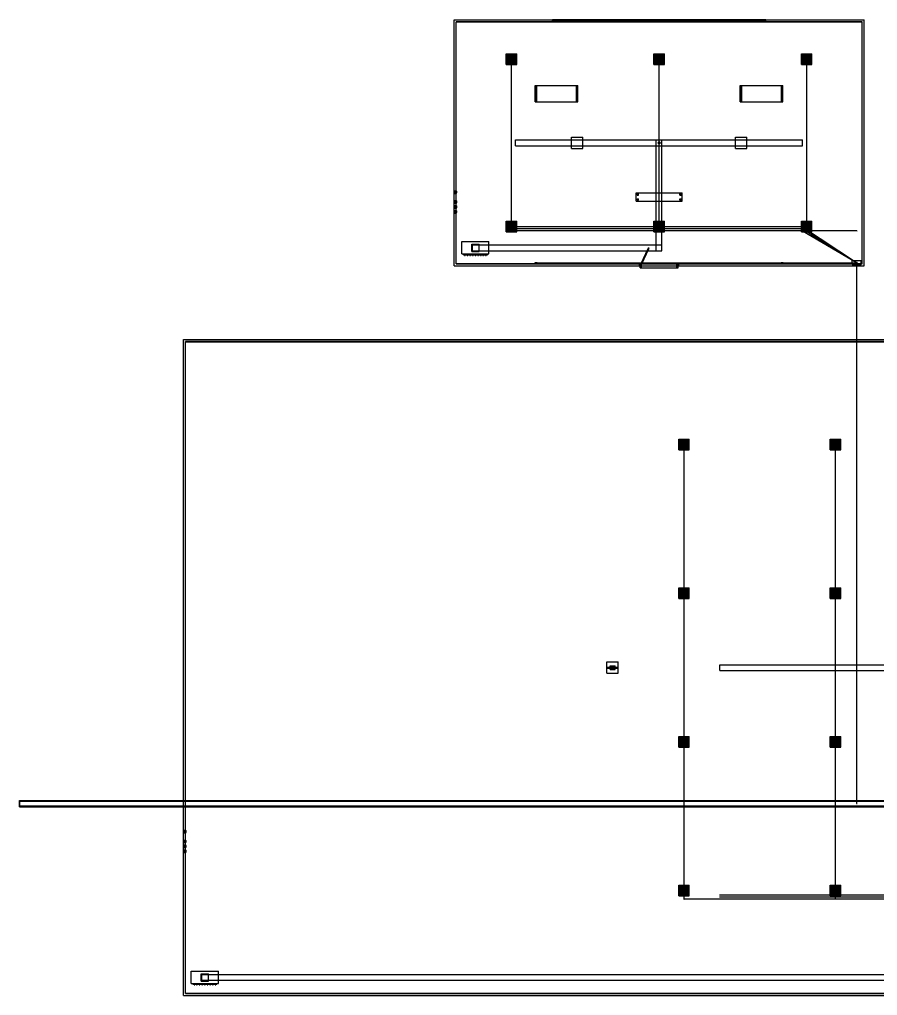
# Model space of a CAD drawing. Header units: millimetres. Extents: x 139000 to 377080, y -238120 to -178478.
# Drawn here: x 139000 to 191314, y -238000 to -178478 of the extents above; entities that cross this region are included whole.
import ezdxf

# ---------------------------------------------------------------- set-up
doc = ezdxf.new("R2010")
doc.units = ezdxf.units.MM

msp = doc.modelspace()

# ---------------------------------------------------------------- linework, layer by layer
at = {"layer": 'electrical'}
for p, q in [((169007.79, -180900), (168992.21, -180900)), ((168992.21, -180900), (169000, -180900)), ((169000, -180900), (169007.79, -180900)), ((169000, -191370), (169000, -180900)), ((178007.79, -180900), (177992.21, -180900)), ((177992.21, -180900), (178000, -180900)), ((178000, -180900), (178007.79, -180900)), ((178000, -191370), (178000, -180900)), ((187007.79, -180900), (186992.21, -180900)), ((186992.21, -180900), (187000, -180900)), ((187000, -180900), (187007.79, -180900)), ((187000, -191370), (187000, -180900)), ((169007.79, -191370), (168992.21, -191370)), ((168992.21, -191370), (169000, -191370)), ((169000, -191377.79), (169000, -191362.21)), ((169000, -191362.21), (169000, -191370)), ((169000, -191370), (169000, -191377.79)), ((190050, -191370), (169000, -191370)), ((169000, -191370), (169007.79, -191370)), ((169250, -191141.26), (169250, -191118.74)), ((169250, -191118.74), (169250, -191130)), ((169250, -191130), (169250, -191141.26)), ((186750, -191130), (169250, -191130)), ((169250, -191261.26), (169250, -191238.74)), ((169250, -191238.74), (169250, -191250)), ((169250, -191250), (169250, -191261.26)), ((186750, -191250), (169250, -191250)), ((169250, -191381.26), (169250, -191358.74)), ((169250, -191358.74), (169250, -191370)), ((169250, -191370), (169250, -191381.26)), ((186750, -191370), (169250, -191370)), ((178007.79, -191370), (177992.21, -191370)), ((177992.21, -191370), (178000, -191370)), ((178000, -191370), (178007.79, -191370)), ((186742.86, -191140.86), (186753.57, -191124.57)), ((186753.57, -191124.57), (186742.86, -191140.86)), ((190042.86, -193310.86), (186742.86, -191140.86)), ((186743.14, -191261.04), (186753.43, -191244.48)), ((186753.43, -191244.48), (186743.14, -191261.04)), ((190043.14, -193311.04), (186743.14, -191261.04)), ((186743.44, -191381.22), (186753.28, -191364.39)), ((186753.28, -191364.39), (186743.44, -191381.22)), ((190043.44, -193311.22), (186743.44, -191381.22)), ((186750, -191141.26), (186750, -191118.74)), ((186750, -191118.74), (186750, -191130)), ((186750, -191130), (186750, -191141.26)), ((186750, -191130), (186764.04, -191130)), ((186764.04, -191130), (186750, -191130)), ((186750, -191261.26), (186750, -191238.74)), ((186750, -191238.74), (186750, -191250)), ((186750, -191250), (186750, -191261.26)), ((186750, -191250), (186764.04, -191250)), ((186764.04, -191250), (186750, -191250)), ((186750, -191381.26), (186750, -191358.74)), ((186750, -191358.74), (186750, -191370)), ((186750, -191370), (186750, -191381.26)), ((186750, -191370), (186764.04, -191370)), ((186764.04, -191370), (186750, -191370)), ((186753.28, -191364.39), (186753.28, -191364.39)), ((186753.43, -191244.48), (186753.43, -191244.48)), ((186753.57, -191124.57), (186753.57, -191124.57)), ((187007.79, -191370), (186992.21, -191370)), ((186992.21, -191370), (187000, -191370)), ((187000, -191370), (187007.79, -191370)), ((190050, -191377.79), (190050, -191362.21)), ((190050, -191362.21), (190050, -191370)), ((190050, -191370), (190050, -191377.79)), ((170435, -193350), (170435, -193290)), ((170435, -193290), (170565, -193290)), ((170435, -193350), (170565, -193350)), ((170509, -193320), (170495.5, -193312.21)), ((170495.5, -193312.21), (170495.5, -193327.79)), ((170495.5, -193327.79), (170509, -193320)), ((170500, -193327.79), (170500, -193312.21)), ((170500, -193312.21), (170500, -193320)), ((170500, -193320), (190050, -193320)), ((170500, -193320), (170500, -193327.79)), ((170500, -193320), (170509.72, -193320)), ((170509.72, -193320), (170500, -193320)), ((170565, -193350), (170565, -193290)), ((185435, -193350), (185435, -193290)), ((185435, -193290), (185565, -193290)), ((185435, -193350), (185565, -193350)), ((185509, -193320), (185495.5, -193312.21)), ((185495.5, -193312.21), (185495.5, -193327.79)), ((185495.5, -193327.79), (185509, -193320)), ((185500, -193327.79), (185500, -193312.21)), ((185500, -193312.21), (185500, -193320)), ((185500, -193320), (190050, -193320)), ((185500, -193320), (185500, -193327.79)), ((185500, -193320), (185509.72, -193320)), ((185509.72, -193320), (185500, -193320)), ((185565, -193350), (185565, -193290)), ((189775, -193425), (189775, -193175)), ((189775, -193175), (190325, -193175)), ((189775, -193425), (190325, -193425)), ((189815, -193452.5), (189815, -193417.5)), ((189815, -193417.5), (190285, -193417.5)), ((190032, -193300), (190059, -193284.41)), ((190059, -193315.59), (190032, -193300)), ((190065.59, -193300), (190034.41, -193300)), ((190034.41, -193300), (190050, -193300)), ((190042.86, -193310.86), (190053.57, -193294.57)), ((190053.57, -193294.57), (190042.86, -193310.86)), ((190043.14, -193311.04), (190053.43, -193294.48)), ((190053.43, -193294.48), (190043.14, -193311.04)), ((190043.44, -193311.22), (190053.28, -193294.39)), ((190053.28, -193294.39), (190043.44, -193311.22)), ((190063, -193300), (190043.5, -193288.74)), ((190043.5, -193288.74), (190043.5, -193311.26)), ((190063, -193300), (190043.5, -193288.74)), ((190043.5, -193288.74), (190043.5, -193311.26)), ((190063, -193300), (190043.5, -193288.74)), ((190043.5, -193288.74), (190043.5, -193311.26)), ((190043.5, -193311.26), (190063, -193300)), ((190043.5, -193311.26), (190063, -193300)), ((190043.5, -193311.26), (190063, -193300)), ((190050, -193300), (190065.59, -193300)), ((190050, -226300), (190050, -193300)), ((190050, -193300), (190069.44, -193300)), ((190069.44, -193300), (190050, -193300)), ((190050, -193300), (190064.04, -193300)), ((190064.04, -193300), (190050, -193300)), ((190050, -193300), (190064.04, -193300)), ((190064.04, -193300), (190050, -193300)), ((190050, -193300), (190064.04, -193300)), ((190064.04, -193300), (190050, -193300)), ((190050, -193327.79), (190050, -193312.21)), ((190050, -193312.21), (190050, -193320)), ((190050, -193327.79), (190050, -193312.21)), ((190050, -193312.21), (190050, -193320)), ((190050, -193320), (190050, -193327.79)), ((190050, -193320), (190050, -193327.79)), ((190053.28, -193294.39), (190053.28, -193294.39)), ((190053.43, -193294.48), (190053.43, -193294.48)), ((190053.57, -193294.57), (190053.57, -193294.57)), ((190059, -193284.41), (190059, -193315.59)), ((190285, -193452.5), (190285, -193417.5)), ((190325, -193425), (190325, -193175)), ((189815, -193452.5), (190285, -193452.5)), ((189862.5, -193490), (189862.5, -193450)), ((189862.5, -193450), (189962.5, -193450)), ((189862.5, -193490), (189962.5, -193490)), ((189935.88, -193480), (189889.12, -193480)), ((189889.12, -193480), (189912.5, -193480)), ((189935.88, -193505), (189889.12, -193505)), ((189889.12, -193505), (189912.5, -193505)), ((189912.5, -193480), (189912.5, -193505)), ((189912.5, -193480), (189935.88, -193480)), ((189912.5, -193505), (189935.88, -193505)), ((189962.5, -193490), (189962.5, -193450)), ((190000, -193490), (190000, -193450)), ((190000, -193450), (190100, -193450)), ((190000, -193490), (190100, -193490)), ((190073.38, -193480), (190026.62, -193480)), ((190026.62, -193480), (190050, -193480)), ((190073.38, -193505), (190026.62, -193505)), ((190026.62, -193505), (190050, -193505)), ((190050, -193480), (190050, -193505)), ((190050, -193480), (190073.38, -193480)), ((190050, -193505), (190073.38, -193505)), ((190100, -193490), (190100, -193450)), ((190137.5, -193490), (190137.5, -193450)), ((190137.5, -193450), (190237.5, -193450)), ((190137.5, -193490), (190237.5, -193490)), ((190210.88, -193480), (190164.12, -193480)), ((190164.12, -193480), (190187.5, -193480)), ((190210.88, -193505), (190164.12, -193505)), ((190164.12, -193505), (190187.5, -193505)), ((190187.5, -193480), (190187.5, -193505)), ((190187.5, -193480), (190210.88, -193480)), ((190187.5, -193505), (190210.88, -193505)), ((190237.5, -193490), (190237.5, -193450)), ((179527.79, -204400), (179512.21, -204400)), ((179512.21, -204400), (179520, -204400)), ((179520, -204400), (179527.79, -204400)), ((179520, -232120), (179520, -204400)), ((188760.74, -204400), (188745.15, -204400)), ((188745.15, -204400), (188752.94, -204400)), ((188752.94, -204400), (188760.74, -204400)), ((188752.94, -232120), (188752.94, -204400)), ((139000, -226150), (139000, -226100)), ((139000, -226500), (139000, -226100)), ((139000, -226100), (377000, -226100)), ((139000, -226150), (139000, -226100)), ((139000, -226500), (139000, -226100)), ((139000, -226100), (377000, -226100)), ((139000, -226150), (139000, -226450)), ((139000, -226150), (377000, -226150)), ((139000, -226150), (139000, -226450)), ((139000, -226150), (377000, -226150)), ((139000, -226500), (139000, -226450)), ((377000, -226450), (139000, -226450)), ((139000, -226500), (139000, -226450)), ((377000, -226450), (139000, -226450)), ((139000, -226500), (377000, -226500)), ((139000, -226500), (377000, -226500)), ((190065.59, -226300), (190034.41, -226300)), ((190034.41, -226300), (190050, -226300)), ((190050, -226300), (190065.59, -226300)), ((179527.79, -232120), (179512.21, -232120)), ((179512.21, -232120), (179520, -232120)), ((179520, -232127.79), (179520, -232112.21)), ((179520, -232112.21), (179520, -232120)), ((179520, -232120), (179520, -232127.79)), ((366550, -232120), (179520, -232120)), ((179520, -232120), (179527.79, -232120)), ((181700, -231891.26), (181700, -231868.74)), ((181700, -231868.74), (181700, -231880)), ((181700, -231880), (181700, -231891.26)), ((334300, -231880), (181700, -231880)), ((181700, -232011.26), (181700, -231988.74)), ((181700, -231988.74), (181700, -232000)), ((181700, -232000), (181700, -232011.26)), ((334300, -232000), (181700, -232000)), ((181700, -232131.26), (181700, -232108.74)), ((181700, -232108.74), (181700, -232120)), ((181700, -232120), (181700, -232131.26)), ((334300, -232120), (181700, -232120)), ((188760.74, -232120), (188745.15, -232120)), ((188745.15, -232120), (188752.94, -232120)), ((188752.94, -232120), (188760.74, -232120))]:
    msp.add_line(p, q, dxfattribs=at)
at = {"layer": 'hvac'}
for p, q in [((172650, -186350), (172650, -185650)), ((172650, -185650), (173350, -185650)), ((173350, -186350), (173350, -185650)), ((182650, -186350), (182650, -185650)), ((182650, -185650), (183350, -185650)), ((183350, -186350), (183350, -185650)), ((169250, -186175), (169250, -185825)), ((169250, -185825), (186750, -185825)), ((169250, -186175), (186750, -186175)), ((177825, -192575), (177825, -185825)), ((177825, -185825), (178175, -185825)), ((178175, -192575), (178175, -185825)), ((186750, -186175), (186750, -185825)), ((172650, -186350), (173350, -186350)), ((182650, -186350), (183350, -186350)), ((165975, -192775), (165975, -192025)), ((165975, -192025), (167625, -192025)), ((166575, -192625), (166575, -192175)), ((166575, -192175), (167025, -192175)), ((166625, -192575), (166625, -192225)), ((166625, -192225), (178175, -192225)), ((167025, -192625), (167025, -192175)), ((167625, -192775), (167625, -192025)), ((178175, -192575), (178175, -192225)), ((165975, -192775), (167625, -192775)), ((166075, -192820), (166075, -192780)), ((166075, -192780), (167525, -192780)), ((166075, -192820), (167525, -192820)), ((166140, -192860), (166140, -192800)), ((166140, -192800), (166180, -192800)), ((166180, -192860), (166180, -192800)), ((166300, -192860), (166300, -192800)), ((166300, -192800), (166340, -192800)), ((166340, -192860), (166340, -192800)), ((166460, -192860), (166460, -192800)), ((166460, -192800), (166500, -192800)), ((166500, -192860), (166500, -192800)), ((166575, -192625), (167025, -192625)), ((166620, -192860), (166620, -192800)), ((166620, -192800), (166660, -192800)), ((166625, -192575), (178175, -192575)), ((166660, -192860), (166660, -192800)), ((166780, -192860), (166780, -192800)), ((166780, -192800), (166820, -192800)), ((166820, -192860), (166820, -192800)), ((166940, -192860), (166940, -192800)), ((166940, -192800), (166980, -192800)), ((166980, -192860), (166980, -192800)), ((167100, -192860), (167100, -192800)), ((167100, -192800), (167140, -192800)), ((167140, -192860), (167140, -192800)), ((167260, -192860), (167260, -192800)), ((167260, -192800), (167300, -192800)), ((167300, -192860), (167300, -192800)), ((167420, -192860), (167420, -192800)), ((167420, -192800), (167460, -192800)), ((167460, -192860), (167460, -192800)), ((167525, -192820), (167525, -192780)), ((177825, -192575), (178175, -192575)), ((166140, -192860), (166180, -192860)), ((166300, -192860), (166340, -192860)), ((166460, -192860), (166500, -192860)), ((166620, -192860), (166660, -192860)), ((166780, -192860), (166820, -192860)), ((166940, -192860), (166980, -192860)), ((167100, -192860), (167140, -192860)), ((167260, -192860), (167300, -192860)), ((167420, -192860), (167460, -192860)), ((181700, -218175), (181700, -217825)), ((181700, -217825), (334300, -217825)), ((181700, -218175), (334300, -218175)), ((149475, -237275), (149475, -236525)), ((149475, -236525), (151125, -236525)), ((150075, -237125), (150075, -236675)), ((150075, -236675), (150525, -236675)), ((150125, -237075), (150125, -236725)), ((150125, -236725), (258175, -236725)), ((150525, -237125), (150525, -236675)), ((151125, -237275), (151125, -236525)), ((149475, -237275), (151125, -237275)), ((149575, -237320), (149575, -237280)), ((149575, -237280), (151025, -237280)), ((149575, -237320), (151025, -237320)), ((149640, -237360), (149640, -237300)), ((149640, -237300), (149680, -237300)), ((149640, -237360), (149680, -237360)), ((149680, -237360), (149680, -237300)), ((149800, -237360), (149800, -237300)), ((149800, -237300), (149840, -237300)), ((149800, -237360), (149840, -237360)), ((149840, -237360), (149840, -237300)), ((149960, -237360), (149960, -237300)), ((149960, -237300), (150000, -237300)), ((149960, -237360), (150000, -237360)), ((150000, -237360), (150000, -237300)), ((150075, -237125), (150525, -237125)), ((150120, -237360), (150120, -237300)), ((150120, -237300), (150160, -237300)), ((150120, -237360), (150160, -237360)), ((150125, -237075), (258175, -237075)), ((150160, -237360), (150160, -237300)), ((150280, -237360), (150280, -237300)), ((150280, -237300), (150320, -237300)), ((150280, -237360), (150320, -237360)), ((150320, -237360), (150320, -237300)), ((150440, -237360), (150440, -237300)), ((150440, -237300), (150480, -237300)), ((150440, -237360), (150480, -237360)), ((150480, -237360), (150480, -237300)), ((150600, -237360), (150600, -237300)), ((150600, -237300), (150640, -237300)), ((150600, -237360), (150640, -237360)), ((150640, -237360), (150640, -237300)), ((150760, -237360), (150760, -237300)), ((150760, -237300), (150800, -237300)), ((150760, -237360), (150800, -237360)), ((150800, -237360), (150800, -237300)), ((150920, -237360), (150920, -237300)), ((150920, -237300), (150960, -237300)), ((150920, -237360), (150960, -237360)), ((150960, -237360), (150960, -237300)), ((151025, -237320), (151025, -237280))]:
    msp.add_line(p, q, dxfattribs=at)
at = {"layer": 'interiors'}
for p, q in [((165500, -193500), (165500, -178500)), ((165500, -178500), (190500, -178500)), ((171500, -178522.5), (171500, -178477.5)), ((171500, -178477.5), (184500, -178477.5)), ((171500, -178500), (184500, -178500)), ((171500, -178620), (171500, -178500)), ((171500, -178522.5), (184500, -178522.5)), ((184500, -178522.5), (184500, -178477.5)), ((184500, -178620), (184500, -178500)), ((190500, -193500), (190500, -178500)), ((190380, -178620), (165620, -178620)), ((165620, -193380), (165620, -178620)), ((165625, -193375), (165625, -178625)), ((165625, -178625), (190375, -178625)), ((171500, -178620), (184500, -178620)), ((190375, -193375), (190375, -178625)), ((190380, -193380), (190380, -178620)), ((170450, -183500), (170450, -182500)), ((170450, -182500), (173050, -182500)), ((170455, -183500), (170455, -182500)), ((170455, -182500), (170545, -182500)), ((170545, -183500), (170545, -182500)), ((172955, -183500), (172955, -182500)), ((172955, -182500), (173045, -182500)), ((173045, -183500), (173045, -182500)), ((173050, -183500), (173050, -182500)), ((182950, -183500), (182950, -182500)), ((182950, -182500), (185550, -182500)), ((182955, -183500), (182955, -182500)), ((182955, -182500), (183045, -182500)), ((183045, -183500), (183045, -182500)), ((185455, -183500), (185455, -182500)), ((185455, -182500), (185545, -182500)), ((185545, -183500), (185545, -182500)), ((185550, -183500), (185550, -182500)), ((170450, -183500), (173050, -183500)), ((170455, -183500), (170545, -183500)), ((172955, -183500), (173045, -183500)), ((182950, -183500), (185550, -183500)), ((182955, -183500), (183045, -183500)), ((185455, -183500), (185545, -183500)), ((176600, -189550), (176600, -189050)), ((176600, -189050), (179400, -189050)), ((176665, -189185), (176665, -189115)), ((176665, -189115), (176735, -189115)), ((176665, -189185), (176735, -189185)), ((176735, -189185), (176735, -189115)), ((179265, -189185), (179265, -189115)), ((179265, -189115), (179335, -189115)), ((179265, -189185), (179335, -189185)), ((179335, -189185), (179335, -189115)), ((179400, -189550), (179400, -189050)), ((176600, -189550), (179400, -189550)), ((176665, -189485), (176665, -189415)), ((176665, -189415), (176735, -189415)), ((176665, -189485), (176735, -189485)), ((176735, -189485), (176735, -189415)), ((179265, -189485), (179265, -189415)), ((179265, -189415), (179335, -189415)), ((179265, -189485), (179335, -189485)), ((179335, -189485), (179335, -189415)), ((176889.61, -193390.49), (177346.04, -192411.68)), ((176930.39, -193409.51), (177386.82, -192430.7)), ((177386.82, -192430.7), (177346.04, -192411.68)), ((190380, -193380), (165620, -193380)), ((176800, -193380), (165620, -193380)), ((165625, -193375), (190375, -193375)), ((176800, -193500), (176800, -193380)), ((176800, -193380), (179200, -193380)), ((176845, -193620), (176845, -193380)), ((176845, -193380), (176915, -193380)), ((176850, -193620), (176850, -193380)), ((176850, -193380), (179150, -193380)), ((176930.39, -193409.51), (176889.61, -193390.49)), ((176915, -193620), (176915, -193380)), ((179085, -193620), (179085, -193380)), ((179085, -193380), (179155, -193380)), ((179150, -193620), (179150, -193380)), ((179155, -193620), (179155, -193380)), ((179200, -193500), (179200, -193380)), ((190380, -193380), (179200, -193380)), ((165500, -193500), (176800, -193500)), ((165500, -193500), (190500, -193500)), ((176800, -193500), (179200, -193500)), ((176845, -193620), (176915, -193620)), ((176850, -193620), (179150, -193620)), ((179085, -193620), (179155, -193620)), ((179200, -193500), (190500, -193500)), ((149000, -238000), (149000, -198000)), ((149000, -198000), (367000, -198000)), ((366880, -198120), (149120, -198120)), ((149120, -237880), (149120, -198120)), ((149125, -237875), (149125, -198125)), ((149125, -198125), (366875, -198125)), ((174810, -218350), (174810, -217650)), ((174810, -217650), (175510, -217650)), ((175510, -218350), (175510, -217650)), ((174810, -218350), (175510, -218350)), ((174860, -218030), (174860, -217970)), ((174860, -217970), (175460, -217970)), ((174860, -218030), (175460, -218030)), ((175010, -218110), (175010, -217890)), ((175010, -217890), (175310, -217890)), ((175010, -218110), (175310, -218110)), ((175130, -218035), (175130, -217965)), ((175130, -217965), (175190, -217965)), ((175130, -218035), (175190, -218035)), ((175190, -218035), (175190, -217965)), ((175310, -218110), (175310, -217890)), ((175460, -218030), (175460, -217970)), ((149000, -238000), (256800, -238000)), ((149000, -238000), (367000, -238000)), ((366880, -237880), (149120, -237880)), ((256800, -237880), (149120, -237880)), ((149125, -237875), (366875, -237875))]:
    msp.add_line(p, q, dxfattribs=at)
at = {"layer": 'lighting'}
for p, q in [((168680, -181220), (168680, -180580)), ((168680, -180580), (169320, -180580)), ((168720, -181180), (168720, -180620)), ((168720, -180620), (169280, -180620)), ((168754, -181170), (168754, -180630)), ((168754, -180630), (168766, -180630)), ((168766, -181170), (168766, -180630)), ((168834, -181170), (168834, -180630)), ((168834, -180630), (168846, -180630)), ((168846, -181170), (168846, -180630)), ((168914, -181170), (168914, -180630)), ((168914, -180630), (168926, -180630)), ((168926, -181170), (168926, -180630)), ((168994, -181170), (168994, -180630)), ((168994, -180630), (169006, -180630)), ((169009, -180900), (168995.5, -180892.21)), ((168995.5, -180892.21), (168995.5, -180907.79)), ((168995.5, -180907.79), (169009, -180900)), ((169006, -181170), (169006, -180630)), ((169074, -181170), (169074, -180630)), ((169074, -180630), (169086, -180630)), ((169086, -181170), (169086, -180630)), ((169154, -181170), (169154, -180630)), ((169154, -180630), (169166, -180630)), ((169166, -181170), (169166, -180630)), ((169234, -181170), (169234, -180630)), ((169234, -180630), (169246, -180630)), ((169246, -181170), (169246, -180630)), ((169280, -181180), (169280, -180620)), ((169320, -181220), (169320, -180580)), ((177680, -181220), (177680, -180580)), ((177680, -180580), (178320, -180580)), ((177720, -181180), (177720, -180620)), ((177720, -180620), (178280, -180620)), ((177754, -181170), (177754, -180630)), ((177754, -180630), (177766, -180630)), ((177766, -181170), (177766, -180630)), ((177834, -181170), (177834, -180630)), ((177834, -180630), (177846, -180630)), ((177846, -181170), (177846, -180630)), ((177914, -181170), (177914, -180630)), ((177914, -180630), (177926, -180630)), ((177926, -181170), (177926, -180630)), ((177994, -181170), (177994, -180630)), ((177994, -180630), (178006, -180630)), ((178009, -180900), (177995.5, -180892.21)), ((177995.5, -180892.21), (177995.5, -180907.79)), ((177995.5, -180907.79), (178009, -180900)), ((178006, -181170), (178006, -180630)), ((178074, -181170), (178074, -180630)), ((178074, -180630), (178086, -180630)), ((178086, -181170), (178086, -180630)), ((178154, -181170), (178154, -180630)), ((178154, -180630), (178166, -180630)), ((178166, -181170), (178166, -180630)), ((178234, -181170), (178234, -180630)), ((178234, -180630), (178246, -180630)), ((178246, -181170), (178246, -180630)), ((178280, -181180), (178280, -180620)), ((178320, -181220), (178320, -180580)), ((186680, -181220), (186680, -180580)), ((186680, -180580), (187320, -180580)), ((186720, -181180), (186720, -180620)), ((186720, -180620), (187280, -180620)), ((186754, -181170), (186754, -180630)), ((186754, -180630), (186766, -180630)), ((186766, -181170), (186766, -180630)), ((186834, -181170), (186834, -180630)), ((186834, -180630), (186846, -180630)), ((186846, -181170), (186846, -180630)), ((186914, -181170), (186914, -180630)), ((186914, -180630), (186926, -180630)), ((186926, -181170), (186926, -180630)), ((186994, -181170), (186994, -180630)), ((186994, -180630), (187006, -180630)), ((187009, -180900), (186995.5, -180892.21)), ((186995.5, -180892.21), (186995.5, -180907.79)), ((186995.5, -180907.79), (187009, -180900)), ((187006, -181170), (187006, -180630)), ((187074, -181170), (187074, -180630)), ((187074, -180630), (187086, -180630)), ((187086, -181170), (187086, -180630)), ((187154, -181170), (187154, -180630)), ((187154, -180630), (187166, -180630)), ((187166, -181170), (187166, -180630)), ((187234, -181170), (187234, -180630)), ((187234, -180630), (187246, -180630)), ((187246, -181170), (187246, -180630)), ((187280, -181180), (187280, -180620)), ((187320, -181220), (187320, -180580)), ((168680, -181220), (169320, -181220)), ((168720, -181180), (169280, -181180)), ((168754, -181170), (168766, -181170)), ((168834, -181170), (168846, -181170)), ((168914, -181170), (168926, -181170)), ((168994, -181170), (169006, -181170)), ((169074, -181170), (169086, -181170)), ((169154, -181170), (169166, -181170)), ((169234, -181170), (169246, -181170)), ((177680, -181220), (178320, -181220)), ((177720, -181180), (178280, -181180)), ((177754, -181170), (177766, -181170)), ((177834, -181170), (177846, -181170)), ((177914, -181170), (177926, -181170)), ((177994, -181170), (178006, -181170)), ((178074, -181170), (178086, -181170)), ((178154, -181170), (178166, -181170)), ((178234, -181170), (178246, -181170)), ((186680, -181220), (187320, -181220)), ((186720, -181180), (187280, -181180)), ((186754, -181170), (186766, -181170)), ((186834, -181170), (186846, -181170)), ((186914, -181170), (186926, -181170)), ((186994, -181170), (187006, -181170)), ((187074, -181170), (187086, -181170)), ((187154, -181170), (187166, -181170)), ((187234, -181170), (187246, -181170)), ((168680, -191420), (168680, -190780)), ((168680, -190780), (169320, -190780)), ((168720, -191380), (168720, -190820)), ((168720, -190820), (169280, -190820)), ((168754, -191370), (168754, -190830)), ((168754, -190830), (168766, -190830)), ((168766, -191370), (168766, -190830)), ((168834, -191370), (168834, -190830)), ((168834, -190830), (168846, -190830)), ((168846, -191370), (168846, -190830)), ((168914, -191370), (168914, -190830)), ((168914, -190830), (168926, -190830)), ((168926, -191370), (168926, -190830)), ((168994, -191370), (168994, -190830)), ((168994, -190830), (169006, -190830)), ((169006, -191370), (169006, -190830)), ((169074, -191370), (169074, -190830)), ((169074, -190830), (169086, -190830)), ((169086, -191370), (169086, -190830)), ((169154, -191370), (169154, -190830)), ((169154, -190830), (169166, -190830)), ((169166, -191370), (169166, -190830)), ((169234, -191370), (169234, -190830)), ((169234, -190830), (169246, -190830)), ((169246, -191370), (169246, -190830)), ((169280, -191380), (169280, -190820)), ((169320, -191420), (169320, -190780)), ((177680, -191420), (177680, -190780)), ((177680, -190780), (178320, -190780)), ((177720, -191380), (177720, -190820)), ((177720, -190820), (178280, -190820)), ((177754, -191370), (177754, -190830)), ((177754, -190830), (177766, -190830)), ((177766, -191370), (177766, -190830)), ((177834, -191370), (177834, -190830)), ((177834, -190830), (177846, -190830)), ((177846, -191370), (177846, -190830)), ((177914, -191370), (177914, -190830)), ((177914, -190830), (177926, -190830)), ((177926, -191370), (177926, -190830)), ((177994, -191370), (177994, -190830)), ((177994, -190830), (178006, -190830)), ((178006, -191370), (178006, -190830)), ((178074, -191370), (178074, -190830)), ((178074, -190830), (178086, -190830)), ((178086, -191370), (178086, -190830)), ((178154, -191370), (178154, -190830)), ((178154, -190830), (178166, -190830)), ((178166, -191370), (178166, -190830)), ((178234, -191370), (178234, -190830)), ((178234, -190830), (178246, -190830)), ((178246, -191370), (178246, -190830)), ((178280, -191380), (178280, -190820)), ((178320, -191420), (178320, -190780)), ((186680, -191420), (186680, -190780)), ((186680, -190780), (187320, -190780)), ((186720, -191380), (186720, -190820)), ((186720, -190820), (187280, -190820)), ((186754, -191370), (186754, -190830)), ((186754, -190830), (186766, -190830)), ((186766, -191370), (186766, -190830)), ((186834, -191370), (186834, -190830)), ((186834, -190830), (186846, -190830)), ((186846, -191370), (186846, -190830)), ((186914, -191370), (186914, -190830)), ((186914, -190830), (186926, -190830)), ((186926, -191370), (186926, -190830)), ((186994, -191370), (186994, -190830)), ((186994, -190830), (187006, -190830)), ((187006, -191370), (187006, -190830)), ((187074, -191370), (187074, -190830)), ((187074, -190830), (187086, -190830)), ((187086, -191370), (187086, -190830)), ((187154, -191370), (187154, -190830)), ((187154, -190830), (187166, -190830)), ((187166, -191370), (187166, -190830)), ((187234, -191370), (187234, -190830)), ((187234, -190830), (187246, -190830)), ((187246, -191370), (187246, -190830)), ((187280, -191380), (187280, -190820)), ((187320, -191420), (187320, -190780)), ((168680, -191420), (169320, -191420)), ((168720, -191380), (169280, -191380)), ((168754, -191370), (168766, -191370)), ((168834, -191370), (168846, -191370)), ((168914, -191370), (168926, -191370)), ((168994, -191370), (169006, -191370)), ((169009, -191100), (168995.5, -191092.21)), ((168995.5, -191092.21), (168995.5, -191107.79)), ((168995.5, -191107.79), (169009, -191100)), ((169074, -191370), (169086, -191370)), ((169154, -191370), (169166, -191370)), ((169234, -191370), (169246, -191370)), ((177680, -191420), (178320, -191420)), ((177720, -191380), (178280, -191380)), ((177754, -191370), (177766, -191370)), ((177834, -191370), (177846, -191370)), ((177914, -191370), (177926, -191370)), ((177994, -191370), (178006, -191370)), ((178009, -191100), (177995.5, -191092.21)), ((177995.5, -191092.21), (177995.5, -191107.79)), ((177995.5, -191107.79), (178009, -191100)), ((178074, -191370), (178086, -191370)), ((178154, -191370), (178166, -191370)), ((178234, -191370), (178246, -191370)), ((186680, -191420), (187320, -191420)), ((186720, -191380), (187280, -191380)), ((186754, -191370), (186766, -191370)), ((186834, -191370), (186846, -191370)), ((186914, -191370), (186926, -191370)), ((186994, -191370), (187006, -191370)), ((187009, -191100), (186995.5, -191092.21)), ((186995.5, -191092.21), (186995.5, -191107.79)), ((186995.5, -191107.79), (187009, -191100)), ((187074, -191370), (187086, -191370)), ((187154, -191370), (187166, -191370)), ((187234, -191370), (187246, -191370)), ((179200, -204720), (179200, -204080)), ((179200, -204080), (179840, -204080)), ((179240, -204680), (179240, -204120)), ((179240, -204120), (179800, -204120)), ((179274, -204670), (179274, -204130)), ((179274, -204130), (179286, -204130)), ((179286, -204670), (179286, -204130)), ((179354, -204670), (179354, -204130)), ((179354, -204130), (179366, -204130)), ((179366, -204670), (179366, -204130)), ((179434, -204670), (179434, -204130)), ((179434, -204130), (179446, -204130)), ((179446, -204670), (179446, -204130)), ((179514, -204670), (179514, -204130)), ((179514, -204130), (179526, -204130)), ((179526, -204670), (179526, -204130)), ((179594, -204670), (179594, -204130)), ((179594, -204130), (179606, -204130)), ((179606, -204670), (179606, -204130)), ((179674, -204670), (179674, -204130)), ((179674, -204130), (179686, -204130)), ((179686, -204670), (179686, -204130)), ((179754, -204670), (179754, -204130)), ((179754, -204130), (179766, -204130)), ((179766, -204670), (179766, -204130)), ((179800, -204680), (179800, -204120)), ((179840, -204720), (179840, -204080)), ((188432.94, -204720), (188432.94, -204080)), ((188432.94, -204080), (189072.94, -204080)), ((188472.94, -204680), (188472.94, -204120)), ((188472.94, -204120), (189032.94, -204120)), ((188506.94, -204670), (188506.94, -204130)), ((188506.94, -204130), (188518.94, -204130)), ((188518.94, -204670), (188518.94, -204130)), ((188586.94, -204670), (188586.94, -204130)), ((188586.94, -204130), (188598.94, -204130)), ((188598.94, -204670), (188598.94, -204130)), ((188666.94, -204670), (188666.94, -204130)), ((188666.94, -204130), (188678.94, -204130)), ((188678.94, -204670), (188678.94, -204130)), ((188746.94, -204670), (188746.94, -204130)), ((188746.94, -204130), (188758.94, -204130)), ((188758.94, -204670), (188758.94, -204130)), ((188826.94, -204670), (188826.94, -204130)), ((188826.94, -204130), (188838.94, -204130)), ((188838.94, -204670), (188838.94, -204130)), ((188906.94, -204670), (188906.94, -204130)), ((188906.94, -204130), (188918.94, -204130)), ((188918.94, -204670), (188918.94, -204130)), ((188986.94, -204670), (188986.94, -204130)), ((188986.94, -204130), (188998.94, -204130)), ((188998.94, -204670), (188998.94, -204130)), ((189032.94, -204680), (189032.94, -204120)), ((189072.94, -204720), (189072.94, -204080)), ((179200, -204720), (179840, -204720)), ((179240, -204680), (179800, -204680)), ((179274, -204670), (179286, -204670)), ((179354, -204670), (179366, -204670)), ((179434, -204670), (179446, -204670)), ((179514, -204670), (179526, -204670)), ((179529, -204400), (179515.5, -204392.21)), ((179515.5, -204392.21), (179515.5, -204407.79)), ((179515.5, -204407.79), (179529, -204400)), ((179594, -204670), (179606, -204670)), ((179674, -204670), (179686, -204670)), ((179754, -204670), (179766, -204670)), ((188432.94, -204720), (189072.94, -204720)), ((188472.94, -204680), (189032.94, -204680)), ((188506.94, -204670), (188518.94, -204670)), ((188586.94, -204670), (188598.94, -204670)), ((188666.94, -204670), (188678.94, -204670)), ((188746.94, -204670), (188758.94, -204670)), ((188761.94, -204400), (188748.44, -204392.21)), ((188748.44, -204392.21), (188748.44, -204407.79)), ((188748.44, -204407.79), (188761.94, -204400)), ((188826.94, -204670), (188838.94, -204670)), ((188906.94, -204670), (188918.94, -204670)), ((188986.94, -204670), (188998.94, -204670)), ((179200, -213786.67), (179200, -213146.67)), ((179200, -213146.67), (179840, -213146.67)), ((179240, -213746.67), (179240, -213186.67)), ((179240, -213186.67), (179800, -213186.67)), ((179274, -213736.67), (179274, -213196.67)), ((179274, -213196.67), (179286, -213196.67)), ((179286, -213736.67), (179286, -213196.67)), ((179354, -213736.67), (179354, -213196.67)), ((179354, -213196.67), (179366, -213196.67)), ((179366, -213736.67), (179366, -213196.67)), ((179434, -213736.67), (179434, -213196.67)), ((179434, -213196.67), (179446, -213196.67)), ((179446, -213736.67), (179446, -213196.67)), ((179514, -213736.67), (179514, -213196.67)), ((179514, -213196.67), (179526, -213196.67)), ((179529, -213466.67), (179515.5, -213458.87)), ((179515.5, -213458.87), (179515.5, -213474.46)), ((179515.5, -213474.46), (179529, -213466.67)), ((179526, -213736.67), (179526, -213196.67)), ((179594, -213736.67), (179594, -213196.67)), ((179594, -213196.67), (179606, -213196.67)), ((179606, -213736.67), (179606, -213196.67)), ((179674, -213736.67), (179674, -213196.67)), ((179674, -213196.67), (179686, -213196.67)), ((179686, -213736.67), (179686, -213196.67)), ((179754, -213736.67), (179754, -213196.67)), ((179754, -213196.67), (179766, -213196.67)), ((179766, -213736.67), (179766, -213196.67)), ((179800, -213746.67), (179800, -213186.67)), ((179840, -213786.67), (179840, -213146.67)), ((188432.94, -213786.67), (188432.94, -213146.67)), ((188432.94, -213146.67), (189072.94, -213146.67)), ((188472.94, -213746.67), (188472.94, -213186.67)), ((188472.94, -213186.67), (189032.94, -213186.67)), ((188506.94, -213736.67), (188506.94, -213196.67)), ((188506.94, -213196.67), (188518.94, -213196.67)), ((188518.94, -213736.67), (188518.94, -213196.67)), ((188586.94, -213736.67), (188586.94, -213196.67)), ((188586.94, -213196.67), (188598.94, -213196.67)), ((188598.94, -213736.67), (188598.94, -213196.67)), ((188666.94, -213736.67), (188666.94, -213196.67)), ((188666.94, -213196.67), (188678.94, -213196.67)), ((188678.94, -213736.67), (188678.94, -213196.67)), ((188746.94, -213736.67), (188746.94, -213196.67)), ((188746.94, -213196.67), (188758.94, -213196.67)), ((188761.94, -213466.67), (188748.44, -213458.87)), ((188748.44, -213458.87), (188748.44, -213474.46)), ((188748.44, -213474.46), (188761.94, -213466.67)), ((188758.94, -213736.67), (188758.94, -213196.67)), ((188826.94, -213736.67), (188826.94, -213196.67)), ((188826.94, -213196.67), (188838.94, -213196.67)), ((188838.94, -213736.67), (188838.94, -213196.67)), ((188906.94, -213736.67), (188906.94, -213196.67)), ((188906.94, -213196.67), (188918.94, -213196.67)), ((188918.94, -213736.67), (188918.94, -213196.67)), ((188986.94, -213736.67), (188986.94, -213196.67)), ((188986.94, -213196.67), (188998.94, -213196.67)), ((188998.94, -213736.67), (188998.94, -213196.67)), ((189032.94, -213746.67), (189032.94, -213186.67)), ((189072.94, -213786.67), (189072.94, -213146.67)), ((179200, -213786.67), (179840, -213786.67)), ((179240, -213746.67), (179800, -213746.67)), ((179274, -213736.67), (179286, -213736.67)), ((179354, -213736.67), (179366, -213736.67)), ((179434, -213736.67), (179446, -213736.67)), ((179514, -213736.67), (179526, -213736.67)), ((179594, -213736.67), (179606, -213736.67)), ((179674, -213736.67), (179686, -213736.67)), ((179754, -213736.67), (179766, -213736.67)), ((188432.94, -213786.67), (189072.94, -213786.67)), ((188472.94, -213746.67), (189032.94, -213746.67)), ((188506.94, -213736.67), (188518.94, -213736.67)), ((188586.94, -213736.67), (188598.94, -213736.67)), ((188666.94, -213736.67), (188678.94, -213736.67)), ((188746.94, -213736.67), (188758.94, -213736.67)), ((188826.94, -213736.67), (188838.94, -213736.67)), ((188906.94, -213736.67), (188918.94, -213736.67)), ((188986.94, -213736.67), (188998.94, -213736.67)), ((179200, -222853.33), (179200, -222213.33)), ((179200, -222213.33), (179840, -222213.33)), ((179240, -222813.33), (179240, -222253.33)), ((179240, -222253.33), (179800, -222253.33)), ((179274, -222803.33), (179274, -222263.33)), ((179274, -222263.33), (179286, -222263.33)), ((179286, -222803.33), (179286, -222263.33)), ((179354, -222803.33), (179354, -222263.33)), ((179354, -222263.33), (179366, -222263.33)), ((179366, -222803.33), (179366, -222263.33)), ((179434, -222803.33), (179434, -222263.33)), ((179434, -222263.33), (179446, -222263.33)), ((179446, -222803.33), (179446, -222263.33)), ((179514, -222803.33), (179514, -222263.33)), ((179514, -222263.33), (179526, -222263.33)), ((179529, -222533.33), (179515.5, -222525.54)), ((179515.5, -222525.54), (179515.5, -222541.13)), ((179515.5, -222541.13), (179529, -222533.33)), ((179526, -222803.33), (179526, -222263.33)), ((179594, -222803.33), (179594, -222263.33)), ((179594, -222263.33), (179606, -222263.33)), ((179606, -222803.33), (179606, -222263.33)), ((179674, -222803.33), (179674, -222263.33)), ((179674, -222263.33), (179686, -222263.33)), ((179686, -222803.33), (179686, -222263.33)), ((179754, -222803.33), (179754, -222263.33)), ((179754, -222263.33), (179766, -222263.33)), ((179766, -222803.33), (179766, -222263.33)), ((179800, -222813.33), (179800, -222253.33)), ((179840, -222853.33), (179840, -222213.33)), ((188432.94, -222853.33), (188432.94, -222213.33)), ((188432.94, -222213.33), (189072.94, -222213.33)), ((188472.94, -222813.33), (188472.94, -222253.33)), ((188472.94, -222253.33), (189032.94, -222253.33)), ((188506.94, -222803.33), (188506.94, -222263.33)), ((188506.94, -222263.33), (188518.94, -222263.33)), ((188518.94, -222803.33), (188518.94, -222263.33)), ((188586.94, -222803.33), (188586.94, -222263.33)), ((188586.94, -222263.33), (188598.94, -222263.33)), ((188598.94, -222803.33), (188598.94, -222263.33)), ((188666.94, -222803.33), (188666.94, -222263.33)), ((188666.94, -222263.33), (188678.94, -222263.33)), ((188678.94, -222803.33), (188678.94, -222263.33)), ((188746.94, -222803.33), (188746.94, -222263.33)), ((188746.94, -222263.33), (188758.94, -222263.33)), ((188761.94, -222533.33), (188748.44, -222525.54)), ((188748.44, -222525.54), (188748.44, -222541.13)), ((188748.44, -222541.13), (188761.94, -222533.33)), ((188758.94, -222803.33), (188758.94, -222263.33)), ((188826.94, -222803.33), (188826.94, -222263.33)), ((188826.94, -222263.33), (188838.94, -222263.33)), ((188838.94, -222803.33), (188838.94, -222263.33)), ((188906.94, -222803.33), (188906.94, -222263.33)), ((188906.94, -222263.33), (188918.94, -222263.33)), ((188918.94, -222803.33), (188918.94, -222263.33)), ((188986.94, -222803.33), (188986.94, -222263.33)), ((188986.94, -222263.33), (188998.94, -222263.33)), ((188998.94, -222803.33), (188998.94, -222263.33)), ((189032.94, -222813.33), (189032.94, -222253.33)), ((189072.94, -222853.33), (189072.94, -222213.33)), ((179200, -222853.33), (179840, -222853.33)), ((179240, -222813.33), (179800, -222813.33)), ((179274, -222803.33), (179286, -222803.33)), ((179354, -222803.33), (179366, -222803.33)), ((179434, -222803.33), (179446, -222803.33)), ((179514, -222803.33), (179526, -222803.33)), ((179594, -222803.33), (179606, -222803.33)), ((179674, -222803.33), (179686, -222803.33)), ((179754, -222803.33), (179766, -222803.33)), ((188432.94, -222853.33), (189072.94, -222853.33)), ((188472.94, -222813.33), (189032.94, -222813.33)), ((188506.94, -222803.33), (188518.94, -222803.33)), ((188586.94, -222803.33), (188598.94, -222803.33)), ((188666.94, -222803.33), (188678.94, -222803.33)), ((188746.94, -222803.33), (188758.94, -222803.33)), ((188826.94, -222803.33), (188838.94, -222803.33)), ((188906.94, -222803.33), (188918.94, -222803.33)), ((188986.94, -222803.33), (188998.94, -222803.33)), ((179200, -231920), (179200, -231280)), ((179200, -231280), (179840, -231280)), ((179240, -231880), (179240, -231320)), ((179240, -231320), (179800, -231320)), ((179274, -231870), (179274, -231330)), ((179274, -231330), (179286, -231330)), ((179286, -231870), (179286, -231330)), ((179354, -231870), (179354, -231330)), ((179354, -231330), (179366, -231330)), ((179366, -231870), (179366, -231330)), ((179434, -231870), (179434, -231330)), ((179434, -231330), (179446, -231330)), ((179446, -231870), (179446, -231330)), ((179514, -231870), (179514, -231330)), ((179514, -231330), (179526, -231330)), ((179526, -231870), (179526, -231330)), ((179594, -231870), (179594, -231330)), ((179594, -231330), (179606, -231330)), ((179606, -231870), (179606, -231330)), ((179674, -231870), (179674, -231330)), ((179674, -231330), (179686, -231330)), ((179686, -231870), (179686, -231330)), ((179754, -231870), (179754, -231330)), ((179754, -231330), (179766, -231330)), ((179766, -231870), (179766, -231330)), ((179800, -231880), (179800, -231320)), ((179840, -231920), (179840, -231280)), ((188432.94, -231920), (188432.94, -231280)), ((188432.94, -231280), (189072.94, -231280)), ((188472.94, -231880), (188472.94, -231320)), ((188472.94, -231320), (189032.94, -231320)), ((188506.94, -231870), (188506.94, -231330)), ((188506.94, -231330), (188518.94, -231330)), ((188518.94, -231870), (188518.94, -231330)), ((188586.94, -231870), (188586.94, -231330)), ((188586.94, -231330), (188598.94, -231330)), ((188598.94, -231870), (188598.94, -231330)), ((188666.94, -231870), (188666.94, -231330)), ((188666.94, -231330), (188678.94, -231330)), ((188678.94, -231870), (188678.94, -231330)), ((188746.94, -231870), (188746.94, -231330)), ((188746.94, -231330), (188758.94, -231330)), ((188758.94, -231870), (188758.94, -231330)), ((188826.94, -231870), (188826.94, -231330)), ((188826.94, -231330), (188838.94, -231330)), ((188838.94, -231870), (188838.94, -231330)), ((188906.94, -231870), (188906.94, -231330)), ((188906.94, -231330), (188918.94, -231330)), ((188918.94, -231870), (188918.94, -231330)), ((188986.94, -231870), (188986.94, -231330)), ((188986.94, -231330), (188998.94, -231330)), ((188998.94, -231870), (188998.94, -231330)), ((189032.94, -231880), (189032.94, -231320)), ((189072.94, -231920), (189072.94, -231280)), ((179200, -231920), (179840, -231920)), ((179240, -231880), (179800, -231880)), ((179274, -231870), (179286, -231870)), ((179354, -231870), (179366, -231870)), ((179434, -231870), (179446, -231870)), ((179514, -231870), (179526, -231870)), ((179529, -231600), (179515.5, -231592.21)), ((179515.5, -231592.21), (179515.5, -231607.79)), ((179515.5, -231607.79), (179529, -231600)), ((179594, -231870), (179606, -231870)), ((179674, -231870), (179686, -231870)), ((179754, -231870), (179766, -231870)), ((188432.94, -231920), (189072.94, -231920)), ((188472.94, -231880), (189032.94, -231880)), ((188506.94, -231870), (188518.94, -231870)), ((188586.94, -231870), (188598.94, -231870)), ((188666.94, -231870), (188678.94, -231870)), ((188746.94, -231870), (188758.94, -231870)), ((188761.94, -231600), (188748.44, -231592.21)), ((188748.44, -231592.21), (188748.44, -231607.79)), ((188748.44, -231607.79), (188761.94, -231600)), ((188826.94, -231870), (188838.94, -231870)), ((188906.94, -231870), (188918.94, -231870)), ((188986.94, -231870), (188998.94, -231870))]:
    msp.add_line(p, q, dxfattribs=at)
at = {"layer": 'sensors'}
for p, q in [((178000, -185920), (177920, -186000)), ((177920, -186000), (178000, -186080)), ((178080, -186000), (178000, -185920)), ((178000, -186080), (178080, -186000)), ((178000, -186000), (178065, -186000)), ((178065, -186000), (178000, -186000)), ((165540, -189080), (165540, -188920)), ((165540, -188920), (165640, -188920)), ((165540, -189080), (165640, -189080)), ((165640, -189080), (165640, -188920)), ((165645, -189055), (165645, -188945)), ((165645, -188945), (165665, -188945)), ((165645, -189055), (165665, -189055)), ((165665, -189055), (165665, -188945)), ((165540, -189680), (165540, -189520)), ((165540, -189520), (165640, -189520)), ((165540, -189680), (165640, -189680)), ((165540, -189980), (165540, -189820)), ((165540, -189820), (165640, -189820)), ((165640, -189680), (165640, -189520)), ((165640, -189980), (165640, -189820)), ((165645, -189655), (165645, -189545)), ((165645, -189545), (165665, -189545)), ((165645, -189655), (165665, -189655)), ((165645, -189955), (165645, -189845)), ((165645, -189845), (165665, -189845)), ((165665, -189655), (165665, -189545)), ((165665, -189955), (165665, -189845)), ((165540, -189980), (165640, -189980)), ((165540, -190280), (165540, -190120)), ((165540, -190120), (165640, -190120)), ((165540, -190280), (165640, -190280)), ((165640, -190280), (165640, -190120)), ((165645, -189955), (165665, -189955)), ((165645, -190255), (165645, -190145)), ((165645, -190145), (165665, -190145)), ((165645, -190255), (165665, -190255)), ((165665, -190255), (165665, -190145)), ((149040, -228080), (149040, -227920)), ((149040, -227920), (149140, -227920)), ((149140, -228080), (149140, -227920)), ((149145, -228055), (149145, -227945)), ((149145, -227945), (149165, -227945)), ((149165, -228055), (149165, -227945)), ((149040, -228080), (149140, -228080)), ((149040, -228680), (149040, -228520)), ((149040, -228520), (149140, -228520)), ((149140, -228680), (149140, -228520)), ((149145, -228055), (149165, -228055)), ((149145, -228655), (149145, -228545)), ((149145, -228545), (149165, -228545)), ((149165, -228655), (149165, -228545)), ((149040, -228680), (149140, -228680)), ((149040, -228980), (149040, -228820)), ((149040, -228820), (149140, -228820)), ((149040, -228980), (149140, -228980)), ((149040, -229280), (149040, -229120)), ((149040, -229120), (149140, -229120)), ((149140, -228980), (149140, -228820)), ((149140, -229280), (149140, -229120)), ((149145, -228655), (149165, -228655)), ((149145, -228955), (149145, -228845)), ((149145, -228845), (149165, -228845)), ((149145, -228955), (149165, -228955)), ((149145, -229255), (149145, -229145)), ((149145, -229145), (149165, -229145)), ((149165, -228955), (149165, -228845)), ((149165, -229255), (149165, -229145)), ((149040, -229280), (149140, -229280)), ((149145, -229255), (149165, -229255))]:
    msp.add_line(p, q, dxfattribs=at)

doc.saveas('drawing.dxf')
